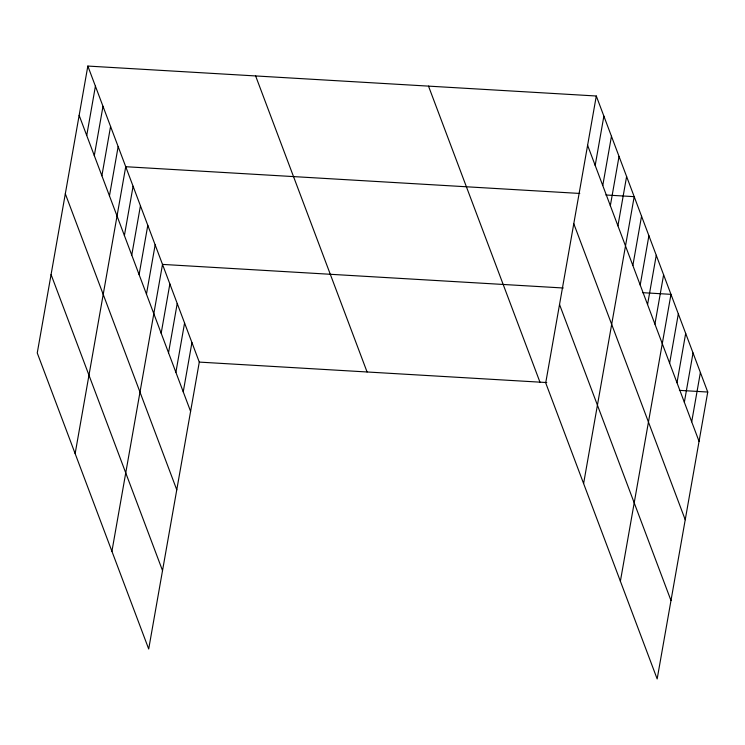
<?xml version="1.0" encoding="UTF-8"?>
<svg xmlns="http://www.w3.org/2000/svg" width="745" height="745" viewBox="0 0 745 745"><rect width="100%" height="100%" fill="white"/><g stroke="black" fill="none" stroke-linecap="round" stroke-linejoin="round"><path stroke-width="1.12" d="M87.835 66.063L37.25 352.962L148.702 648.997L199.287 362.098L87.835 66.063L596.298 96.003L707.75 392.038L657.164 678.937L545.712 382.902L596.298 96.003M86.727 135.497L95.416 86.187M94.298 155.621L102.996 106.321M101.879 175.755L110.577 126.454M109.459 195.888L118.157 146.579M75.143 453.621L125.728 166.712L579.778 193.449M124.396 235.56L133.085 186.25M131.753 255.097L140.442 205.788M139.101 274.635L147.799 225.325M146.458 294.173L155.156 244.863M111.918 551.309L162.512 264.401L563.267 287.998M161.171 333.248L169.869 283.938M168.528 352.785L177.226 303.476M175.885 372.323L184.574 323.023M183.242 391.861L191.931 342.56M595.181 165.437L603.878 116.127M602.761 185.561L611.459 136.261M610.341 205.695L619.039 156.394M617.922 225.828L626.61 176.518M583.605 483.561L634.191 196.652L605.853 194.985M632.859 265.49L641.547 216.19M640.206 285.037L648.904 235.727M647.563 304.575L656.261 255.265M654.92 324.112L663.618 274.803M620.38 581.249L670.975 294.34L642.628 292.673M669.634 363.188L678.332 313.878M676.991 382.725L685.679 333.415M684.348 402.263L693.036 352.953M691.705 421.8L700.393 372.5M199.287 362.098L546.765 382.558M679.403 390.361L707.75 392.038M587.609 145.303L699.052 441.338M573.78 223.714L685.232 519.749M559.532 304.5L670.984 600.535M428.505 86.122L539.957 382.157M255.628 75.943L367.08 371.978M79.147 115.363L190.599 411.398M65.318 193.775L176.77 489.81M51.079 274.56L162.522 570.596"/></g></svg>
